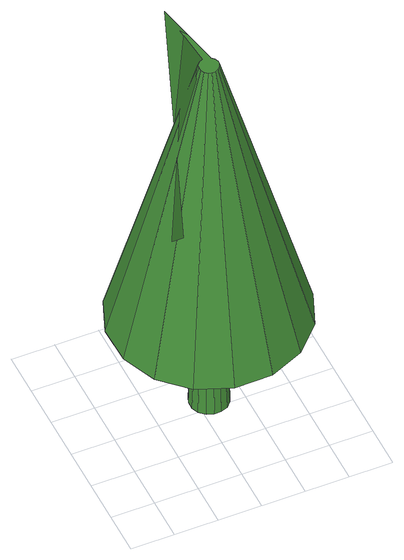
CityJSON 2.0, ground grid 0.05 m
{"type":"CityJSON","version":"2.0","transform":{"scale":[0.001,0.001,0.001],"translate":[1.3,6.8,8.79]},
"CityObjects":{
"tree1":{"type":"SolitaryVegetationObject","attributes":{"species":"1640","class":"1060"},"geometry":[{"type":"MultiSurface","lod":"3","boundaries":[[[0,1,2,3,4,5,6,7,8,9,10,11,12,13,14,15]],[[16,17,4,3]],[[17,18,5,4]],[[18,19,6,5]],[[19,20,7,6]],[[21,22,9,8]],[[22,23,10,9]],[[23,24,11,10]],[[24,25,12,11]],[[25,26,13,12]],[[26,27,14,13]],[[27,28,15,14]],[[28,29,0,15]],[[29,30,1,0]],[[30,31,2,1]],[[31,16,3,2]],[[19,18,17,16,31,30,29,28,27,26,25,24,23,22,21,20]],[[20,21,8,7]],[[32,33,34,35,36,37,38,39,40,41,42,43,44,45,46,47]],[[48,49,36,35]],[[49,50,37,36]],[[50,51,38,37]],[[51,52,39,38]],[[52,53,40,39]],[[53,54,41,40]],[[54,55,42,41]],[[55,56,43,42]],[[56,57,44,43]],[[57,58,45,44]],[[58,59,46,45]],[[59,60,47,46]],[[60,61,32,47]],[[61,62,33,32]],[[62,63,34,33]],[[63,48,35,34]],[[51,50,49,48,63,62,61,60,59,58,57,56,55,54,53,52]]]}]}
},
"vertices":[
[104,203,510],[111,124,510],[107,122,510],[104,119,510],[103,115,510],[103,110,510],[105,106,510],[108,103,510],[112,102,510],[116,102,510],[120,104,510],[123,107,510],[125,111,510],[125,115,510],[123,119,510],[120,122,510],[20,173,138],[4,133,138],[5,89,138],[22,49,138],[53,19,138],[93,3,138],[137,4,138],[177,21,138],[207,52,138],[223,92,138],[223,136,138],[206,176,138],[174,206,138],[134,222,138],[90,222,138],[50,205,138],[116,127,194],[111,127,194],[105,125,194],[101,121,194],[99,115,194],[99,110,194],[101,104,194],[106,100,194],[111,98,194],[117,98,194],[122,100,194],[126,105,194],[128,110,194],[128,116,194],[126,121,194],[122,125,194],[95,125,8],[92,117,8],[92,108,8],[95,100,8],[102,94,8],[110,91,8],[118,91,8],[126,94,8],[132,101,8],[136,109,8],[136,117,8],[132,125,8],[126,131,8],[118,135,8],[109,135,8],[101,131,8]
]}
